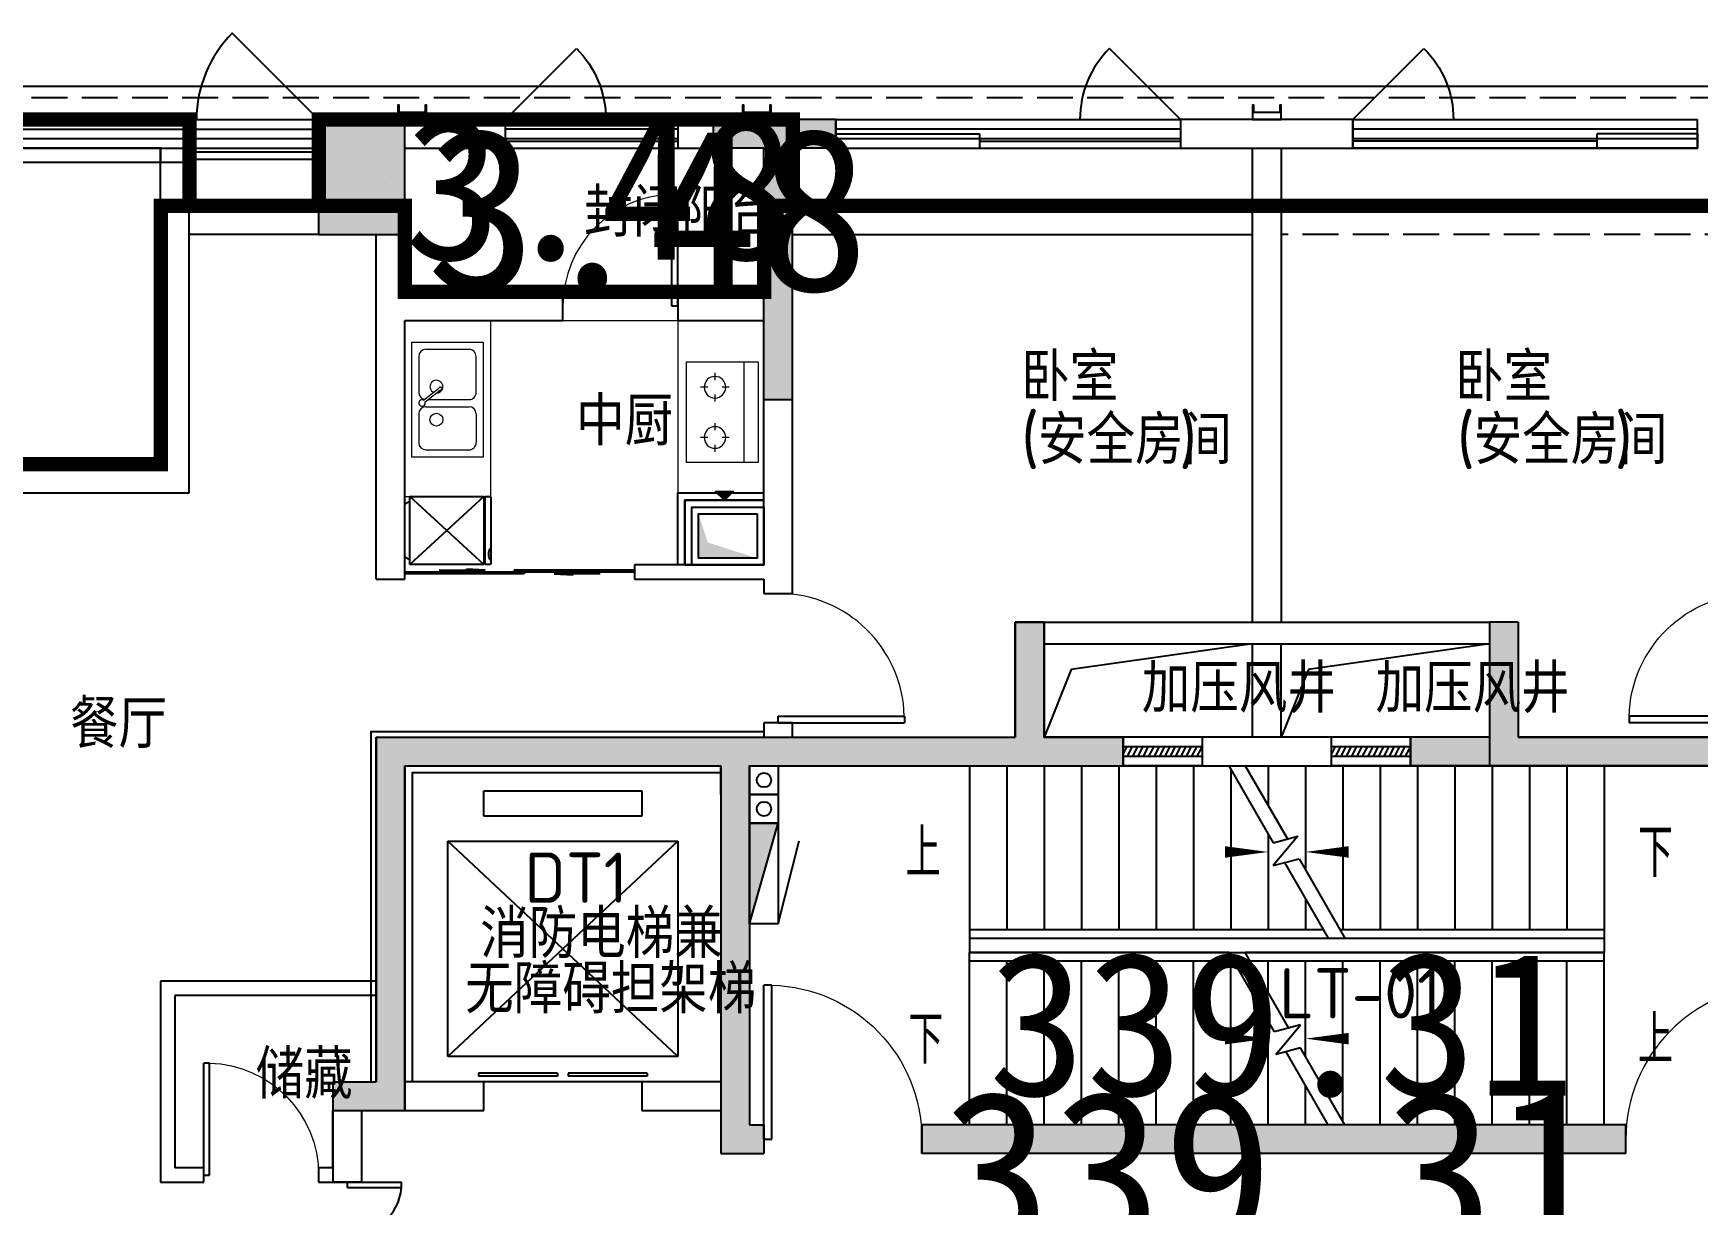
# Model space of a CAD drawing. Extents: x 512858 to 514372, y -232486 to -231710.
# Drawn here: x 513191.53 to 513203.12, y -232141.13 to -232132.98 of the extents above; entities that cross this region are included whole.
import ezdxf

# ---------------------------------------------------------------- set-up
doc = ezdxf.new("R2010")
doc.units = 0
doc.header["$LTSCALE"] = 1000
for name, pattern in [('__DASH', [0.35, 0.25, -0.1]), ('B1+B2户型(2#185报审版）$0$__DASH', [0.35, 0.25, -0.1]), ('B1+B2户型(2#185报审版）$0$DASH', [0.35, 0.25, -0.1]), ('DASH', [0.35, 0.25, -0.1])]:
    doc.linetypes.add(name, pattern=pattern)
doc.layers.get('0').update_dxf_attribs({"color": 252})
for name, color, linetype in [('$面积结果', 7, 'Continuous'), ('0-铝板', 253, 'Continuous'), ('2#HXT-标准层$0$A-ANNO-50-SYMB', 253, 'Continuous'), ('2#HXT-标准层$0$A-ANNO-50-TXT', 253, 'Continuous'), ('2#HXT-标准层$0$A-DOOR', 253, 'Continuous'), ('2#HXT-标准层$0$A-FIRE-DOOR', 253, 'Continuous'), ('2#HXT-标准层$0$A-HOLE-E', 253, 'Continuous'), ('2#HXT-标准层$0$A-PATT-COLU', 253, 'Continuous'), ('2#HXT-标准层$0$A-STAIR', 253, 'Continuous'), ('2#HXT-标准层$0$A-STR-CONC-B', 253, 'Continuous'), ('2#HXT-标准层$0$A-WALL-S', 253, 'Continuous'), ('2#HXT-标准层$0$A-WINDOW', 253, 'Continuous'), ('2#HXT-标准层$0$AA-DOOR_FIRE_TEXT', 253, 'Continuous'), ('6#-造型-1F（实施版）金属型材-METAL-S', 253, 'Continuous'), ('A-ANNO-100-TXT', 252, 'Continuous'), ('A-METAL-E', 253, 'Continuous'), ('A-WALL-S', 252, 'Continuous'), ('B1+B2户型(2#185报审版）$0$$0$AA-排烟道', 253, 'Continuous'), ('B1+B2户型(2#185报审版）$0$A-DOOR', 253, 'Continuous'), ('B1+B2户型(2#185报审版）$0$A-FIRE-DOOR', 253, 'Continuous'), ('B1+B2户型(2#185报审版）$0$A-HOLE-E', 253, 'Continuous'), ('B1+B2户型(2#185报审版）$0$A-PART-S', 253, 'Continuous'), ('B1+B2户型(2#185报审版）$0$A-PATT-COLU', 253, 'Continuous'), ('B1+B2户型(2#185报审版）$0$A-STR-CONC-B', 253, 'Continuous'), ('B1+B2户型(2#185报审版）$0$A-STR-CONC-C', 253, 'Continuous'), ('B1+B2户型(2#185报审版）$0$A-STR-CONC-E', 253, 'Continuous'), ('B1+B2户型(2#185报审版）$0$A-STR-CONC-H', 253, 'Continuous'), ('B1+B2户型(2#185报审版）$0$A-WALL-S', 253, 'Continuous'), ('B1+B2户型(2#185报审版）$0$A-WINDOW', 253, 'Continuous'), ('B1+B2户型(2#185报审版）$0$FURN', 253, 'Continuous'), ('B1+B2户型(2#185报审版）$0$ICDA方案_活动家具', 253, 'Continuous'), ('B1+B2户型(2#185报审版）$0$WALL', 253, 'Continuous'), ('PUB_HATCH', 252, 'Continuous')]:
    doc.layers.add(name, color=color, linetype=linetype)
for name, color, linetype, lineweight in [('B1+B2户型(2#185报审版）$0$AE-FURN-MOVE', 253, 'Continuous', 20), ('面积-计容-住宅-0.5', 1, 'Continuous', 0), ('面积-计容-住宅-1', 1, 'Continuous', 0)]:
    doc.layers.add(name, color=color, linetype=linetype, lineweight=lineweight)
doc.styles.add('2#HXT-标准层$0$STANDARD', font='GBENOR', dxfattribs={"bigfont": 'GBCBIG'})
doc.styles.add('dw', font='simhei.ttf')
doc.styles.add('TYDG_02', font='TSSDENG.shx', dxfattribs={"width": 0.8, "bigfont": 'hztxt.shx'})

# ---------------------------------------------------------------- blocks, each defined once
blk = doc.blocks.new('1新175wz')
at = {"layer": 'A-ANNO-100-TXT', "style": 'TYDG_02'}
for s, height, p in [('封闭阳台', 337.6, (-151008, -1319187, 0)), ('卧室', 337.6, (-147966, -1320333)), ('卧室', 337.6, (-144945, -1320333)), ('中厨', 337.6, (-151064, -1320641)), ('(', 350, (-147966, -1320771)), ('安全房间', 337.6, (-147849, -1320771)), (')', 350, (-146866, -1320771)), ('(', 350, (-144933, -1320771)), ('安全房间', 337.6, (-144816, -1320771)), (')', 350, (-143833, -1320771)), ('加压风井', 337.6, (-147126, -1322501)), ('加压风井', 337.6, (-145499, -1322501)), ('餐厅', 337.6, (-154588, -1322748)), ('DT1', 350, (-151423, -1323825)), ('消防电梯兼', 337.6, (-151732, -1324210)), ('无障碍担架梯', 337.6, (-151836, -1324595)), ('LT-01', 350, (-146169, -1324630)), ('储藏', 337.6, (-153295, -1325189, 0))]:
    blk.add_text(s, height=height, dxfattribs=at).set_placement(p)
blk = doc.blocks.new('1新632#HXT-标准层$0$$TWTSYS$00000508')
for p, q in [((-0.5, 0.5), (0.324, 1.224)), ((-0.5, 0.5), (-0.5, -0.5)), ((-0.5, -0.5), (0.5, 0.5)), ((0.5, 0.5), (-0.5, 0.5)), ((0.5, -0.5), (0.5, 0.5)), ((-0.5, -0.5), (0.5, -0.5))]:
    blk.add_line(p, q)
blk.add_solid([(0.5, -0.5), (0.5, 0.5), (-0.5, -0.5)])
blk = doc.blocks.new('1新642#HXT-标准层$0$$WINLIB2D$00000039')
at = {"color": 0}
for points in [[(-0.5, 0.5), (-0.5, -0.5)], [(0.5, 0.5), (-0.5, 0.5)], [(0.5, -0.5), (0.5, 0.5)], [(-0.5, 0.167), (0.5, 0.167)], [(-0.452, -0.167), (-0.5, 0.084)], [(-0.384, -0.167), (-0.448, 0.167)], [(-0.316, -0.167), (-0.38, 0.167)], [(-0.248, -0.167), (-0.312, 0.167)], [(-0.18, -0.167), (-0.244, 0.167)], [(-0.112, -0.167), (-0.176, 0.167)], [(-0.044, -0.167), (-0.108, 0.167)], [(0.024, -0.167), (-0.04, 0.167)], [(0.092, -0.167), (0.028, 0.167)], [(0.16, -0.167), (0.096, 0.167)], [(0.228, -0.167), (0.164, 0.167)], [(0.296, -0.167), (0.232, 0.167)], [(0.364, -0.167), (0.3, 0.167)], [(0.432, -0.167), (0.368, 0.167)], [(0.5, -0.167), (0.436, 0.167)], [(-0.5, -0.167), (0.5, -0.167)], [(0.5, -0.5), (-0.5, -0.5)]]:
    blk.add_lwpolyline(points, dxfattribs=at)
blk = doc.blocks.new('1新592#HXT-标准层$0$$DorLib2D$00000001')
for p, q in [((0.45, 0.975), (0.5, 0.975)), ((0.45, 0), (0.45, 0.975)), ((0.5, 0), (0.5, 0.975)), ((0.5, 0), (0.45, 0))]:
    blk.add_line(p, q)
at = {"lineweight": 13}
blk.add_arc((0.475, 0), 0.975, 91.4693, 180, dxfattribs=at)
blk = doc.blocks.new('1新602#HXT-标准层$0$$DorLib2D$00000127')
at = {"color": 0}
for points in [[(-0.533, 0.795), (-0.533, 0.69)], [(-0.033, 0.795), (-0.533, 0.795)], [(-0.033, 0.795), (-0.033, 0.69)], [(0.533, 0.795), (0.033, 0.795)], [(0.033, 0.795), (0.033, 0.69)], [(0.533, 0.795), (0.533, 0.69)], [(-0.033, 0.69), (-0.533, 0.69)], [(0.533, 0.69), (0.033, 0.69)], [(0.5, 0.5), (-0.5, 0.5)]]:
    blk.add_lwpolyline(points, dxfattribs=at)
blk = doc.blocks.new('1新612#HXT-标准层$0$$DorLib2D$00000225')
at = {"color": 0}
for p, q in [((0.475, -0.0014), (0.475, 0.7521)), ((0.475, 0.7521), (0.5, 0.7521)), ((0.5, -0.0014), (0.5, 0.7521)), ((-0.5, 0), (-0.5, 0.252)), ((-0.475, 0.252), (-0.5, 0.252)), ((-0.475, 0), (-0.475, 0.252)), ((-0.475, 0), (-0.5, 0)), ((0.475, -0.0014), (0.5, -0.0014))]:
    blk.add_line(p, q, dxfattribs=at)
for centre, radius, start, end in [((0.5046, -0.0019), 0.7546, 92.24927, 179.72377), ((-0.5008, 0.0026), 0.2508, 359.78987, 84.09744)]:
    blk.add_arc(centre, radius, start, end, dxfattribs=at)
blk = doc.blocks.new('1新582#HXT-标准层')
at = {"layer": '2#HXT-标准层$0$A-PATT-COLU'}
for points in [[(-148007, -998471), (-148007, -999271), (-147907, -999338), (-147807, -999271), (-147807, -998471)], [(-144707, -998471), (-144707, -999271), (-144607, -999338), (-144507, -999271), (-144507, -998471)], [(-152257, -999471), (-152457, -999271), (-152457, -1001671), (-152257, -1001871)], [(-152457, -999271), (-152257, -999471), (-150057, -999471), (-149957, -999404), (-149957, -999271)], [(-149957, -999404), (-149857, -999471), (-147907, -999471), (-147907, -999338), (-148007, -999271), (-149957, -999271)], [(-147907, -999338), (-147907, -999471), (-147257, -999471), (-147257, -999271), (-147807, -999271)], [(-144607, -999338), (-144707, -999271), (-145257, -999271), (-145257, -999471), (-144607, -999471)], [(-142457, -999404), (-142457, -999271), (-144507, -999271), (-144607, -999338), (-144607, -999471), (-142557, -999471)], [(-149957, -999404), (-150057, -999471), (-150057, -1001771), (-149857, -1001771), (-149857, -999471)], [(-152757, -1001871), (-152657, -1001871), (-152657, -1001671), (-152757, -1001671)], [(-152657, -1001671), (-152657, -1001871), (-152257, -1001871), (-152457, -1001671)], [(-149857, -1001771), (-150057, -1001771), (-150057, -1002171), (-149857, -1001971)], [(-149857, -1001971), (-150057, -1002171), (-149757, -1002171), (-149757, -1001971)], [(-143757, -1001971), (-148657, -1001971), (-148657, -1002171), (-143757, -1002171)]]:
    blk.add_hatch(color=256, dxfattribs=at).paths.add_polyline_path(points)
at = {"layer": '2#HXT-标准层$0$A-ANNO-50-SYMB', "elevation": 0}
for points in [[(-148457, -1000071, 0, 0, 0), (-146247, -1000071, 0, 80, 0), (-146547, -1000071, 0, 0, 0)], [(-143777, -1000071, 0, 0, 0), (-145987, -1000071, 0, 80, 0), (-145687, -1000071, 0, 0, 0)], [(-148457, -1001371, 0, 0, 0), (-146247, -1001371, 0, 80, 0), (-146547, -1001371, 0, 0, 0)], [(-143777, -1001371, 0, 0, 0), (-145987, -1001371, 0, 80, 0), (-145687, -1001371, 0, 0, 0)]]:
    blk.add_lwpolyline(points, format="xyseb", dxfattribs=at)
at = {"layer": '2#HXT-标准层$0$A-HOLE-E'}
for points in [[(-147807, -998621), (-146357, -998621), (-146357, -999271), (-147807, -999271)], [(-146157, -998621), (-144707, -998621), (-144707, -999271), (-146157, -999271)]]:
    blk.add_lwpolyline(points, close=True, dxfattribs=at)
for points in [[(-146357, -998621), (-147617, -998800), (-147807, -999271)], [(-144707, -998621), (-145967, -998800), (-146157, -999271)]]:
    blk.add_lwpolyline(points, dxfattribs=at)
at = {"layer": '2#HXT-标准层$0$A-STAIR'}
for p, q in [((-148327, -999471), (-146521, -999471)), ((-148327, -999471), (-148327, -1000611)), ((-148067, -999471), (-148067, -1000611)), ((-147807, -999471), (-147807, -1000611)), ((-147547, -999471), (-147547, -1000611)), ((-147287, -999471), (-147287, -1000611)), ((-147027, -999471), (-147027, -1000611)), ((-146767, -999471), (-146767, -1000611)), ((-146521, -999471), (-146212, -1000007)), ((-146406, -999471), (-143907, -999471)), ((-146406, -999471), (-146112, -999980)), ((-146247, -999471), (-146247, -999746)), ((-145987, -999471), (-145987, -1000196)), ((-145727, -999471), (-145727, -1000611)), ((-145467, -999471), (-145467, -1000611)), ((-145207, -999471), (-145207, -1000611)), ((-144947, -999471), (-144947, -1000611)), ((-144687, -999471), (-144687, -1000611)), ((-144427, -999471), (-144427, -1000611)), ((-144167, -999471), (-144167, -1000611)), ((-143907, -999471), (-143907, -1000611)), ((-146507, -999495), (-146507, -1000611)), ((-151707, -999821), (-151707, -999646)), ((-151707, -999646), (-150607, -999646)), ((-150607, -999646), (-150607, -999821)), ((-150607, -999821), (-151707, -999821)), ((-151957, -1001496), (-151957, -999996)), ((-151957, -999996), (-150357, -999996)), ((-150357, -999996), (-151957, -1001496)), ((-150357, -1001496), (-151957, -999996)), ((-150357, -999996), (-150357, -1001496)), ((-146247, -999946), (-146247, -1000611)), ((-146212, -1000007), (-146040, -999960)), ((-146040, -999960), (-146212, -1000166)), ((-146212, -1000166), (-146032, -1000118)), ((-146132, -1000145), (-145828, -1000671)), ((-146032, -1000118), (-145713, -1000671)), ((-145987, -1000396), (-145987, -1000611)), ((-148327, -1000611), (-148327, -1000671)), ((-148327, -1000611), (-145863, -1000611)), ((-148327, -1000611), (-148327, -1000671)), ((-145747, -1000611), (-143907, -1000611)), ((-143907, -1000611), (-143907, -1000671)), ((-143907, -1000611), (-143907, -1000671)), ((-148327, -1000671), (-145828, -1000671)), ((-148327, -1000671), (-145828, -1000671)), ((-145713, -1000671), (-143907, -1000671)), ((-145713, -1000671), (-143907, -1000671)), ((-146521, -1000771), (-148327, -1000771)), ((-148327, -1000831), (-148327, -1000771)), ((-146521, -1000771), (-148327, -1000771)), ((-148327, -1000831), (-148327, -1000771)), ((-148327, -1001971), (-148327, -1000831)), ((-146486, -1000831), (-148327, -1000831)), ((-148067, -1001971), (-148067, -1000831)), ((-147807, -1001971), (-147807, -1000831)), ((-147547, -1001971), (-147547, -1000831)), ((-147287, -1001971), (-147287, -1000831)), ((-147027, -1001971), (-147027, -1000831)), ((-146767, -1001971), (-146767, -1000831)), ((-146202, -1001324), (-146521, -1000771)), ((-146507, -1001971), (-146507, -1000831)), ((-143907, -1000771), (-146406, -1000771)), ((-146102, -1001297), (-146406, -1000771)), ((-143907, -1000771), (-146406, -1000771)), ((-143907, -1000831), (-146371, -1000831)), ((-146247, -1001046), (-146247, -1000831)), ((-145987, -1001496), (-145987, -1000831)), ((-145727, -1001946), (-145727, -1000831)), ((-145467, -1001971), (-145467, -1000831)), ((-145207, -1001971), (-145207, -1000831)), ((-144947, -1001971), (-144947, -1000831)), ((-144687, -1001971), (-144687, -1000831)), ((-144427, -1001971), (-144427, -1000831)), ((-144167, -1001971), (-144167, -1000831)), ((-143907, -1000831), (-143907, -1000771)), ((-143907, -1000831), (-143907, -1000771)), ((-143907, -1001971), (-143907, -1000831)), ((-146247, -1001971), (-146247, -1001246)), ((-146022, -1001275), (-146202, -1001324)), ((-146194, -1001481), (-146022, -1001275)), ((-146022, -1001435), (-146194, -1001481)), ((-145713, -1001971), (-146022, -1001435)), ((-150357, -1001496), (-151957, -1001496)), ((-145828, -1001971), (-146122, -1001462)), ((-145987, -1001971), (-145987, -1001696)), ((-145828, -1001971), (-148327, -1001971)), ((-143907, -1001971), (-145713, -1001971))]:
    blk.add_line(p, q, dxfattribs=at)
at = {"layer": '2#HXT-标准层$0$A-STR-CONC-B'}
for p, q in [((-148007, -998471), (-148007, -999271)), ((-147807, -998471), (-148007, -998471)), ((-147807, -998471), (-147807, -999271)), ((-144707, -998471), (-144707, -999271)), ((-144507, -998471), (-144707, -998471)), ((-144507, -998471), (-144507, -999271)), ((-152457, -999271), (-152457, -1001671)), ((-152457, -999271), (-149957, -999271)), ((-149957, -999271), (-148007, -999271)), ((-147807, -999271), (-147257, -999271)), ((-147257, -999271), (-147257, -999471)), ((-144707, -999271), (-145257, -999271)), ((-145257, -999471), (-145257, -999271)), ((-142457, -999271), (-144507, -999271)), ((-152257, -999471), (-152257, -1001871)), ((-152257, -999471), (-150057, -999471)), ((-150057, -999471), (-150057, -1001771)), ((-149857, -999471), (-149857, -1001771)), ((-149857, -999471), (-147907, -999471)), ((-147907, -999471), (-147257, -999471)), ((-144607, -999471), (-145257, -999471)), ((-142557, -999471), (-144607, -999471)), ((-152757, -1001671), (-152657, -1001671)), ((-152757, -1001671), (-152757, -1001871)), ((-152657, -1001671), (-152457, -1001671)), ((-150057, -1001771), (-150057, -1002171)), ((-149857, -1001771), (-149857, -1001971)), ((-152757, -1001871), (-152657, -1001871)), ((-152657, -1001871), (-152257, -1001871)), ((-149857, -1001971), (-149757, -1001971)), ((-149757, -1001971), (-149757, -1002171)), ((-143757, -1001971), (-148657, -1001971)), ((-148657, -1002171), (-148657, -1001971)), ((-143757, -1002171), (-143757, -1001971)), ((-150057, -1002171), (-149757, -1002171)), ((-143757, -1002171), (-148657, -1002171))]:
    blk.add_line(p, q, dxfattribs=at)
at = {"layer": '2#HXT-标准层$0$A-WALL-S'}
for p, q in [((-147807, -998471), (-144707, -998471)), ((-147807, -998621), (-144707, -998621)), ((-147257, -999471), (-147257, -999271)), ((-145807, -999271), (-146707, -999271)), ((-146707, -999271), (-146707, -999471)), ((-145807, -999471), (-145807, -999271)), ((-145257, -999471), (-145257, -999271)), ((-146707, -999471), (-145807, -999471)), ((-148327, -1000671), (-143907, -1000671)), ((-148327, -1000671), (-148327, -1000771)), ((-143907, -1000671), (-143907, -1000771)), ((-148327, -1000771), (-143907, -1000771)), ((-151707, -1001671), (-152257, -1001671)), ((-151707, -1001871), (-151707, -1001671)), ((-150057, -1001671), (-150607, -1001671)), ((-150607, -1001671), (-150607, -1001871)), ((-152757, -1001871), (-152757, -1002371)), ((-152557, -1002371), (-152557, -1001871)), ((-152257, -1001871), (-151707, -1001871)), ((-150607, -1001871), (-150057, -1001871)), ((-149757, -1001971), (-149757, -1002171)), ((-148657, -1001971), (-148657, -1002171)), ((-143757, -1002171), (-143757, -1001971)), ((-152757, -1002371), (-152557, -1002371))]:
    blk.add_line(p, q, dxfattribs=at)
at = {"layer": '2#HXT-标准层$0$AA-DOOR_FIRE_TEXT'}
for points in [[(-149657, -999671), (-149857, -999671), (-149857, -999471), (-149657, -999471)], [(-149657, -999871), (-149857, -999871), (-149857, -999671), (-149657, -999671)]]:
    blk.add_lwpolyline(points, close=True, dxfattribs=at)
for centre in [(-149757, -999571), (-149757, -999771)]:
    blk.add_circle(centre, 50, dxfattribs=at)
at = {"layer": '2#HXT-标准层$0$A-DOOR', "xscale": 1100, "yscale": 200, "zscale": 200}
blk.add_blockref('1新602#HXT-标准层$0$$DorLib2D$00000127', (-151157, -1001771), dxfattribs=at)
at = {"layer": '2#HXT-标准层$0$A-FIRE-DOOR', "zscale": 200}
for name, p, xscale, yscale, rotation in [('1新592#HXT-标准层$0$$DorLib2D$00000001', (-149207, -1002071), 1100, -1100, 180), ('1新612#HXT-标准层$0$$DorLib2D$00000225', (-152657, -1003121), -1500, -1500, 90)]:
    blk.add_blockref(name, p, dxfattribs=dict(at, xscale=xscale, yscale=yscale, rotation=rotation))
at = {"layer": '2#HXT-标准层$0$A-FIRE-DOOR', "xscale": 1100, "yscale": 1100, "zscale": 200}
blk.add_blockref('1新592#HXT-标准层$0$$DorLib2D$00000001', (-143207, -1002071), dxfattribs=at)
at = {"layer": '2#HXT-标准层$0$A-WINDOW', "xscale": 550, "yscale": -200, "zscale": 200}
for p in [(-146982, -999371), (-145532, -999371)]:
    blk.add_blockref('1新642#HXT-标准层$0$$WINLIB2D$00000039', p, dxfattribs=at)
at = {"layer": '2#HXT-标准层$0$AA-DOOR_FIRE_TEXT', "xscale": -700.0000000000001, "yscale": 200.0000000000001, "zscale": 700.0000000000001, "rotation": 270}
blk.add_blockref('1新632#HXT-标准层$0$$TWTSYS$00000508', (-149757, -1000221), dxfattribs=at)
at = {"layer": '2#HXT-标准层$0$A-ANNO-50-TXT', "color": 7, "style": '2#HXT-标准层$0$STANDARD'}
for s, p in [('上', (-148770, -1000246)), ('下', (-143672, -1000246)), ('下', (-148752, -1001546)), ('上', (-143672, -1001546))]:
    blk.add_text(s, height=338, dxfattribs=at).set_placement(p)
blk = doc.blocks.new('1新102B1+B2户型(2#185报审版）$0$6986586658665A-Kitchen-4')
at = {"layer": 'B1+B2户型(2#185报审版）$0$AE-FURN-MOVE'}
for p, q in [((-400, -500), (-400, 0)), ((400, 0), (-400, 0)), ((400, 0), (400, -500)), ((-350, -100), (-350, -400)), ((-100, -50), (-300, -50)), ((-50, -100), (-50, -400)), ((-16, -94), (67, -201)), ((-4, -84), (79, -191)), ((0, -115), (0, -400)), ((300, -50), (50, -50)), ((350, -100), (350, -400)), ((-100, -450), (-300, -450)), ((50, -450), (300, -450)), ((-400, -500), (400, -500))]:
    blk.add_line(p, q, dxfattribs=at)
for centre, major_axis, start_param, end_param in [((-300, -100), (0, 50), 0.000591, 1.571387), ((-100, -100), (0, 50), 4.711798, 6.282594), ((-23, -73), (-0.2, 22.5), 4.156064, 9.712232), ((50, -100), (0, 50), -0.000202, 1.373206), ((300, -100), (0, 50), 4.711798, 6.282594), ((-140, -173), (0, 45), 4.711392, 10.994577), ((90, -173), (0.1, 45), 1.556657, 7.383522), ((77, -201), (0, 10), 1.588727, 6.019143), ((-300, -400), (0, 50), 1.570205, 3.141002), ((-100, -400), (0, 50), 3.142184, 4.71298), ((50, -400), (0, 50), 1.570205, 3.141002), ((300, -400), (0, 50), 3.142184, 4.71298)]:
    blk.add_ellipse(centre, major_axis=major_axis, ratio=1, start_param=start_param, end_param=end_param, dxfattribs=at)
blk = doc.blocks.new('1新101B1+B2户型(2#185报审版）$0$6986586658665A-Kitchen-1')
at = {"layer": 'B1+B2户型(2#185报审版）$0$AE-FURN-MOVE'}
for p, q in [((-350, 0), (350, 0)), ((-350, -500), (-350, 0)), ((350, -500), (350, 0)), ((-175, -150), (-175, -100)), ((175, -150), (175, -100)), ((-275, -200), (-225, -200)), ((-125, -200), (-75, -200)), ((75, -200), (125, -200)), ((225, -200), (275, -200)), ((-175, -300), (-175, -250)), ((175, -300), (175, -250)), ((-350, -400), (350, -400)), ((-350, -500), (350, -500))]:
    blk.add_line(p, q, dxfattribs=at)
for centre in [(-175, -200), (175, -200)]:
    blk.add_circle(centre, 75, dxfattribs=at)
blk = doc.blocks.new('1新93B1+B2户型(2#185报审版）$0$$0$SFEFFSEFSEFESFS')
at = {"layer": 'B1+B2户型(2#185报审版）$0$$0$AA-排烟道'}
blk.add_hatch(color=254, dxfattribs=at).paths.add_polyline_path([(220387, 75509), (220327, 75570), (220327, 75448)])
at = {"layer": 'B1+B2户型(2#185报审版）$0$$0$AA-排烟道', "color": 254}
for points in [[(220437, 75235), (220837, 75235), (220837, 75735), (220437, 75735)], [(220483, 75280), (220792, 75280), (220792, 75689), (220483, 75689)]]:
    blk.add_lwpolyline(points, close=True, dxfattribs=at)
blk.add_lwpolyline([(220387, 75509), (220327, 75570), (220327, 75448), (220387, 75509)], dxfattribs=at)
blk.add_solid([(220483, 75689), (220682, 75625), (220792, 75689), (220792, 75280)], dxfattribs=at)
at = {"layer": 'B1+B2户型(2#185报审版）$0$A-HOLE-E', "ltscale": 0.5}
blk.add_lwpolyline([(220837, 75784), (220837, 75234), (220387, 75234), (220387, 75784)], close=True, dxfattribs=at)
blk = doc.blocks.new('1新95B1+B2户型(2#185报审版）$0$$DorLib2D$00000114')
at = {"color": 0}
blk.add_line((0.5, 0), (-0.207, 0.707), dxfattribs=at)
blk.add_arc((0.5, 0), 1, 135, 180, dxfattribs=at)
blk = doc.blocks.new('1新105B1+B2户型(2#185报审版）$0$A$C75447C14')
at = {"layer": 'B1+B2户型(2#185报审版）$0$ICDA方案_活动家具'}
for p, q in [((-238, 559), (-238, 588)), ((-225, 600), (225, 600)), ((237, 588), (237, 559)), ((237, 588), (237, 559)), ((237, 559), (-238, 559)), ((-238, 35), (-238, 551)), ((-238, 551), (237, 551)), ((237, 551), (-238, 35)), ((-238, 551), (237, 35)), ((237, 551), (237, 35)), ((237, 551), (237, 35)), ((237, 35), (-238, 35)), ((-185, 0), (-205, 35)), ((185, 0), (-185, 0)), ((205, 35), (185, 0))]:
    blk.add_line(p, q, dxfattribs=at)
at = {"layer": 'B1+B2户型(2#185报审版）$0$ICDA方案_活动家具', "extrusion": (4.4081e-39, -1.44111e-29, -1)}
for centre, major_axis, start_param, end_param in [((-225, 588), (8.61, -8.61), 2.356194, 3.926991), ((165, 655), (50.2, -50.2), 0.10668, 1.464116)]:
    blk.add_ellipse(centre, major_axis=major_axis, ratio=1, start_param=start_param, end_param=end_param, dxfattribs=at)
at = {"layer": 'B1+B2户型(2#185报审版）$0$ICDA方案_活动家具', "extrusion": (4.40811e-39, -1.44111e-29, -1)}
blk.add_ellipse((225, 588), major_axis=(-8.61, -8.61), ratio=1, start_param=2.356194, end_param=3.926991, dxfattribs=at)
blk = doc.blocks.new('1新98B1+B2户型(2#185报审版）$0$$WINLIB2D$00000001')
at = {"color": 0}
for points in [[(-0.5, 0.5), (-0.5, -0.5)], [(-0.5, 0.5), (0.5, 0.5)], [(0.5, -0.5), (0.5, 0.5)], [(0.5, 0.1667), (-0.5, 0.1667)], [(0.5, -0.1667), (-0.5, -0.1667)], [(-0.5, -0.5), (0.5, -0.5)]]:
    blk.add_lwpolyline(points, dxfattribs=at)
blk = doc.blocks.new('1新94B1+B2户型(2#185报审版）$0$$DorLib2D$00000001')
for p, q in [((0.45, 0.975), (0.5, 0.975)), ((0.45, 0), (0.45, 0.975)), ((0.5, 0), (0.5, 0.975)), ((0.5, 0), (0.45, 0))]:
    blk.add_line(p, q)
at = {"lineweight": 13}
blk.add_arc((0.475, 0), 0.975, 91.4693, 180, dxfattribs=at)
blk = doc.blocks.new('1新97B1+B2户型(2#185报审版）$0$$DorLib2D$00000225')
at = {"color": 0}
for p, q in [((0.475, -0.0014), (0.475, 0.7521)), ((0.475, 0.7521), (0.5, 0.7521)), ((0.5, -0.0014), (0.5, 0.7521)), ((-0.5, 0), (-0.5, 0.252)), ((-0.475, 0.252), (-0.5, 0.252)), ((-0.475, 0), (-0.475, 0.252)), ((-0.475, 0), (-0.5, 0)), ((0.475, -0.0014), (0.5, -0.0014))]:
    blk.add_line(p, q, dxfattribs=at)
for centre, radius, start, end in [((0.5046, -0.0019), 0.7546, 92.24927, 179.72377), ((-0.5008, 0.0026), 0.2508, 359.78987, 84.09744)]:
    blk.add_arc(centre, radius, start, end, dxfattribs=at)
blk = doc.blocks.new('1新96B1+B2户型(2#185报审版）$0$$DorLib2D$00000131')
at = {"color": 0, "linetype": 'Continuous'}
for p, q in [((0.15, 0.125), (0.2319, 0.1973)), ((0.2319, 0.1973), (0.2319, 0.125)), ((-0.5, 0.125), (-0.5, 0)), ((0.0192, 0.125), (-0.5, 0.125)), ((0.0192, 0), (0.0192, 0.125)), ((0.35, 0.125), (0.15, 0.125)), ((-0.5, 0), (0.0192, 0)), ((-0.024, 0), (0.5, 0)), ((-0.024, -0.125), (-0.024, 0)), ((0.5, 0), (0.5, -0.125)), ((-0.35, -0.125), (-0.15, -0.125)), ((-0.2319, -0.1973), (-0.2319, -0.125)), ((-0.15, -0.125), (-0.2319, -0.1973)), ((0.5, -0.125), (-0.024, -0.125))]:
    blk.add_line(p, q, dxfattribs=at)
blk = doc.blocks.new('1新159_FZH')
blk.add_lwpolyline([(-0.5, -0.5), (0.5, -0.5), (0.5, 0.5), (-0.5, 0.5)], close=True)
at = {"layer": 'PUB_HATCH'}
blk.add_solid([(-0.5, -0.5), (0.5, -0.5), (-0.5, 0.5), (0.5, 0.5)], dxfattribs=at)
blk = doc.blocks.new('1新92B1+B2户型(2#185报审版）')
at = {"layer": 'B1+B2户型(2#185报审版）$0$A-PATT-COLU'}
for points in [[(-149657, -995104), (-149657, -994971), (-150107, -994971), (-150107, -995171), (-149757, -995171)], [(-149257, -994971), (-149657, -994971), (-149657, -995104), (-149557, -995171), (-149257, -995171)], [(-149557, -996921), (-149557, -995171), (-149657, -995104), (-149757, -995171), (-149757, -996921)], [(-147907, -999338), (-147807, -999271), (-147807, -998471), (-148007, -998471), (-148007, -999271)], [(-144707, -998471), (-144707, -999471), (-144507, -999271), (-144507, -998471)], [(-152457, -999271), (-152257, -999471), (-150057, -999471), (-149957, -999404), (-149957, -999271)], [(-152457, -1001071), (-152257, -1001071), (-152257, -999471), (-152457, -999271)], [(-149957, -999404), (-149857, -999471), (-149657, -999471), (-149657, -999271), (-149957, -999271)], [(-149657, -999271), (-149657, -999471), (-147907, -999471), (-147907, -999338), (-148007, -999271)], [(-147907, -999338), (-147907, -999471), (-147707, -999471), (-147707, -999271), (-147807, -999271)], [(-144507, -999271), (-144707, -999471), (-142857, -999471), (-142857, -999271)], [(-150057, -999671), (-149857, -999671), (-149857, -999471), (-149957, -999404), (-150057, -999471)], [(-152457, -1001671), (-152257, -1001871), (-152257, -1001071), (-152457, -1001071)], [(-152757, -1001871), (-152657, -1001871), (-152657, -1001671), (-152757, -1001671)], [(-152657, -1001671), (-152657, -1001871), (-152257, -1001871), (-152457, -1001671)]]:
    blk.add_hatch(color=256, dxfattribs=at).paths.add_polyline_path(points)
at = {"layer": 'B1+B2户型(2#185报审版）$0$A-PART-S'}
for p, q in [((-151557, -994971), (-152257, -994971)), ((-151557, -995171), (-151557, -994971)), ((-150107, -994971), (-150357, -994971)), ((-150357, -994971), (-150357, -995171)), ((-149257, -994971), (-149257, -995171)), ((-146257, -994971), (-146857, -994971)), ((-146857, -994971), (-146857, -995171)), ((-145657, -994971), (-146257, -994971)), ((-145657, -995171), (-145657, -994971)), ((-152257, -995171), (-151557, -995171)), ((-150357, -995171), (-150107, -995171)), ((-146857, -995171), (-146257, -995171)), ((-146257, -995171), (-145657, -995171))]:
    blk.add_line(p, q, dxfattribs=at)
at = {"layer": 'B1+B2户型(2#185报审版）$0$A-STR-CONC-B'}
for p, q in [((-149657, -994971), (-150107, -994971)), ((-150107, -995171), (-150107, -994971)), ((-149257, -994971), (-149657, -994971)), ((-149257, -995171), (-149257, -994971)), ((-149757, -995171), (-150107, -995171)), ((-149757, -996921), (-149757, -995171)), ((-149557, -996921), (-149557, -995171)), ((-149257, -995171), (-149557, -995171)), ((-149757, -996921), (-149557, -996921)), ((-148007, -999271), (-148007, -998471)), ((-148007, -998471), (-147807, -998471)), ((-147807, -999271), (-147807, -998471)), ((-144707, -998471), (-144707, -999471)), ((-144507, -998471), (-144707, -998471)), ((-144507, -998471), (-144507, -999271)), ((-152457, -999271), (-149957, -999271)), ((-152457, -1001071), (-152457, -999271)), ((-149957, -999271), (-149657, -999271)), ((-149657, -999271), (-148007, -999271)), ((-147807, -999271), (-147707, -999271)), ((-144507, -999271), (-142857, -999271)), ((-152257, -999471), (-150057, -999471)), ((-152257, -1001071), (-152257, -999471)), ((-150057, -999671), (-150057, -999471)), ((-149857, -999671), (-149857, -999471)), ((-149857, -999471), (-149657, -999471)), ((-149657, -999471), (-147907, -999471)), ((-147907, -999471), (-147707, -999471)), ((-144707, -999471), (-142857, -999471)), ((-152457, -1001671), (-152457, -1001071)), ((-152257, -1001871), (-152257, -1001071)), ((-152757, -1001671), (-152657, -1001671)), ((-152757, -1001671), (-152757, -1001871)), ((-152657, -1001671), (-152457, -1001671)), ((-152757, -1001871), (-152657, -1001871)), ((-152657, -1001871), (-152257, -1001871))]:
    blk.add_line(p, q, dxfattribs=at)
at = {"layer": 'B1+B2户型(2#185报审版）$0$A-STR-CONC-E'}
for points in [[(-142957, -995571), (-146157, -995571)], [(-152857, -995771), (-153757, -995771)], [(-149557, -995771), (-146357, -995771)]]:
    blk.add_lwpolyline(points, dxfattribs=at)
at = {"layer": 'B1+B2户型(2#185报审版）$0$A-STR-CONC-H', "linetype": 'B1+B2户型(2#185报审版）$0$DASH'}
for points in [[(-152857, -995571), (-153757, -995571)], [(-149557, -995571), (-146357, -995571)], [(-142957, -995771), (-146157, -995771)]]:
    blk.add_lwpolyline(points, dxfattribs=at)
at = {"layer": 'B1+B2户型(2#185报审版）$0$A-WALL-S'}
for p, q in [((-152357, -995071), (-152357, -995071)), ((-153957, -997371), (-153957, -995171)), ((-153957, -995171), (-153757, -995171)), ((-153757, -997571), (-153757, -995171)), ((-146357, -995171), (-146357, -998471)), ((-146157, -995171), (-146157, -998471)), ((-152357, -995371), (-152357, -995371)), ((-152357, -995671), (-152357, -995671)), ((-152457, -996271), (-152457, -995771)), ((-152257, -996171), (-152257, -995771)), ((-151157, -996171), (-152257, -996171)), ((-151157, -996371), (-151157, -996171)), ((-149757, -996171), (-150357, -996171)), ((-150357, -996171), (-150357, -996371)), ((-149757, -996371), (-149757, -996171)), ((-152457, -998171), (-152457, -996271)), ((-152257, -996371), (-151157, -996371)), ((-152257, -998071), (-152257, -996371)), ((-150357, -996371), (-149757, -996371)), ((-149757, -998071), (-149757, -996921)), ((-149557, -998071), (-149557, -996921)), ((-153957, -997371), (-155757, -997371)), ((-155757, -997571), (-153757, -997571)), ((-152257, -998171), (-152257, -998071)), ((-149757, -998071), (-150657, -998071)), ((-150657, -998071), (-150657, -998171)), ((-152457, -998171), (-152257, -998171)), ((-150657, -998171), (-149757, -998171)), ((-147807, -998471), (-146257, -998471)), ((-146257, -998471), (-144707, -998471)), ((-147807, -998621), (-146257, -998621)), ((-146257, -998621), (-144707, -998621)), ((-152457, -1000971), (-153957, -1000971)), ((-153957, -1000971), (-153957, -1002371)), ((-152457, -1001071), (-153857, -1001071)), ((-153857, -1001071), (-153857, -1002271)), ((-152757, -1002271), (-152757, -1001871)), ((-152557, -1002371), (-152557, -1001871)), ((-153957, -1002371), (-153657, -1002371)), ((-153657, -1002271), (-153857, -1002271)), ((-153657, -1002371), (-153657, -1002271)), ((-152757, -1002271), (-152857, -1002271)), ((-152857, -1002271), (-152857, -1002371)), ((-152857, -1002371), (-152757, -1002371)), ((-152557, -1002371), (-152757, -1002371))]:
    blk.add_line(p, q, dxfattribs=at)
at = {"layer": 'B1+B2户型(2#185报审版）$0$A-WALL-S', "linetype": 'B1+B2户型(2#185报审版）$0$__DASH'}
for p, q in [((-149557, -998271), (-149557, -998071)), ((-149757, -998171), (-149757, -998271)), ((-149757, -998271), (-149557, -998271)), ((-149557, -999171), (-149757, -999171)), ((-149757, -999171), (-149757, -999271)), ((-149557, -999271), (-149557, -999171))]:
    blk.add_line(p, q, dxfattribs=at)
at = {"layer": 'B1+B2户型(2#185报审版）$0$A-WINDOW'}
for p, q in [((-161757, -994971), (-152857, -994971)), ((-161690, -995038), (-152857, -995038)), ((-161624, -995104), (-152857, -995104)), ((-161557, -995171), (-152857, -995171))]:
    blk.add_line(p, q, dxfattribs=at)
at = {"layer": 'B1+B2户型(2#185报审版）$0$A-WINDOW', "extrusion": (0, 0, -1), "elevation": 0}
blk.add_lwpolyline([(152857, -994971), (153458, -994370, -0.198912), (153707, -994971)], format="xyb", dxfattribs=at)
at = {"layer": 'B1+B2户型(2#185报审版）$0$AE-FURN-MOVE'}
blk.add_lwpolyline([(-152257, -996371), (-150357, -996371), (-150357, -998071), (-150357, -998071), (-150357, -998071)], dxfattribs=at)
at = {"layer": 'B1+B2户型(2#185报审版）$0$AE-FURN-MOVE', "elevation": 0}
blk.add_lwpolyline([(-152257, -997596), (-151657, -997596), (-151657, -996371)], dxfattribs=at)
at = {"layer": 'B1+B2户型(2#185报审版）$0$AE-FURN-MOVE'}
blk.add_lwpolyline([(-150307, -998071), (-149757, -998071), (-149757, -997621), (-150307, -997621)], close=True, dxfattribs=at)
at = {"layer": 'B1+B2户型(2#185报审版）$0$WALL'}
for points in [[(-150357, -998071), (-150357, -997571), (-149757, -997571)], [(-150307, -998071), (-150307, -997621), (-149757, -997621)]]:
    blk.add_lwpolyline(points, dxfattribs=at)
at = {"rotation": 270}
blk.add_blockref('1新105B1+B2户型(2#185报审版）$0$A$C75447C14', (-152257, -997833, 0), dxfattribs=at)
at = {"extrusion": (2.93874e-39, -2.8026e-45, -1), "zscale": -1, "rotation": 270}
blk.add_blockref('1新93B1+B2户型(2#185报审版）$0$$0$SFEFFSEFSEFESFS', (74523, -777234), dxfattribs=at)
at = {"layer": 'B1+B2户型(2#185报审版）$0$A-DOOR', "linetype": 'B1+B2户型(2#185报审版）$0$__DASH', "zscale": 200}
for p, xscale, yscale, rotation in [((-150757, -996271), -800, -800, 179.9999999999538), ((-149657, -998721), -900, -900, 90)]:
    blk.add_blockref('1新94B1+B2户型(2#185报审版）$0$$DorLib2D$00000001', p, dxfattribs=dict(at, xscale=xscale, yscale=yscale, rotation=rotation))
at = {"layer": 'B1+B2户型(2#185报审版）$0$A-DOOR'}
for name, p, xscale, yscale, zscale, rotation in [('1新96B1+B2户型(2#185报审版）$0$$DorLib2D$00000131', (-151457, -998121), -1600, 100, 100, 180), ('1新94B1+B2户型(2#185报审版）$0$$DorLib2D$00000001', (-142857, -998721), 900, -900, 200, 270), ('1新94B1+B2户型(2#185报审版）$0$$DorLib2D$00000001', (-153257, -1002321), 800, -800, 100, 180)]:
    blk.add_blockref(name, p, dxfattribs=dict(at, xscale=xscale, yscale=yscale, zscale=zscale, rotation=rotation))
at = {"layer": 'B1+B2户型(2#185报审版）$0$A-FIRE-DOOR', "xscale": -1500, "yscale": -1500, "zscale": 200, "rotation": 90}
blk.add_blockref('1新97B1+B2户型(2#185报审版）$0$$DorLib2D$00000225', (-152657, -1003121), dxfattribs=at)
at = {"layer": 'B1+B2户型(2#185报审版）$0$A-STR-CONC-C', "xscale": 600, "yscale": 800.0000000116415, "zscale": 800.0000000116415}
blk.add_blockref('1新159_FZH', (-152557, -995371), dxfattribs=at)
at = {"layer": 'B1+B2户型(2#185报审版）$0$A-WINDOW', "linetype": 'B1+B2户型(2#185报审版）$0$__DASH', "yscale": 700, "zscale": -700}
for p, xscale in [((-151207, -994971), -700), ((-147207, -994971), 700), ((-145307, -994971), -700)]:
    blk.add_blockref('1新95B1+B2户型(2#185报审版）$0$$DorLib2D$00000114', p, dxfattribs=dict(at, xscale=xscale))
at = {"layer": 'B1+B2户型(2#185报审版）$0$A-WINDOW', "zscale": 200}
for p, xscale, yscale, rotation in [((-150957, -995071), -1200, 200, 180.0000277296439), ((-148057, -995071), -2400, 200, 180), ((-144457, -995071), -2400, -200, 180)]:
    blk.add_blockref('1新98B1+B2户型(2#185报审版）$0$$WINLIB2D$00000001', p, dxfattribs=dict(at, xscale=xscale, yscale=yscale, rotation=rotation))
at = {"layer": 'B1+B2户型(2#185报审版）$0$FURN', "rotation": 90}
blk.add_blockref('1新102B1+B2户型(2#185报审版）$0$6986586658665A-Kitchen-4', (-152210, -996921), dxfattribs=at)
at = {"layer": 'B1+B2户型(2#185报审版）$0$FURN', "extrusion": (2.93874e-39, -1.44111e-29, -1), "zscale": -1, "rotation": 270}
blk.add_blockref('1新101B1+B2户型(2#185报审版）$0$6986586658665A-Kitchen-1', (150298, -997010, 0), dxfattribs=at)
blk = doc.blocks.new('1新173qjoijgwjirwj')
at = {"layer": '6#-造型-1F（实施版）金属型材-METAL-S'}
blk.add_lwpolyline([(1777290, -392199), (1756460, -392199, 0.414213), (1756260, -392399), (1756260, -399309)], format="xyb", dxfattribs=at)
at = {"layer": '6#-造型-1F（实施版）金属型材-METAL-S', "color": 61, "linetype": '__DASH'}
blk.add_lwpolyline([(1777290, -392279), (1756460, -392279, 0.414213), (1756340, -392399), (1756340, -399309)], format="xyb", dxfattribs=at)
blk = doc.blocks.new('1新172jwqoiwjg')
at = {"layer": '6#-造型-1F（实施版）金属型材-METAL-S', "color": 130}
for points in [[(1766140, -392429), (1766140, -392329), (1766130, -392329), (1766130, -392379), (1765950, -392379), (1765950, -392329), (1765940, -392329), (1765940, -392429), (1766140, -392429)], [(1768540, -392430), (1768540, -392330), (1768530, -392330), (1768530, -392380), (1768350, -392380), (1768350, -392330), (1768340, -392330), (1768340, -392430), (1768540, -392430)], [(1772090, -392429), (1772090, -392329), (1772080, -392329), (1772080, -392379), (1771900, -392379), (1771900, -392329), (1771890, -392329), (1771890, -392429), (1772090, -392429)]]:
    blk.add_lwpolyline(points, dxfattribs=at)
blk = doc.blocks.new('1新90A$C799B250F')
at = {"layer": '0-铝板', "color": 2}
for name in ['1新173qjoijgwjirwj', '1新172jwqoiwjg']:
    blk.add_blockref(name, (-1756590, 406829, 0), dxfattribs=at)
blk = doc.blocks.new('1新180背衬墙5F')
at = {"layer": 'A-METAL-E', "elevation": 0}
blk.add_lwpolyline([(7700, 5700), (7500, 5700), (7500, 5800), (7700, 5800)], close=True, dxfattribs=at)
for points in [[(9900, 5850), (11100, 5850)], [(9900, 5800), (11100, 5800)], [(13200, 5850), (14600, 5850)], [(13200, 5800), (14600, 5800)], [(17500, 5850), (15800, 5850)], [(17500, 5800), (15800, 5800)], [(7700, 5775), (8600, 5775)], [(7700, 5725), (8600, 5725)]]:
    blk.add_lwpolyline(points, dxfattribs=at)
at = {"layer": 'A-WALL-S'}
for p, q in [((7500, 5800), (5950, 5800)), ((7500, 5700), (7500, 5800)), ((12200, 5900), (13200, 5900)), ((12200, 5900), (12200, 5800)), ((12200, 5800), (13200, 5800)), ((13200, 5900), (13200, 5800)), ((18200, 5900), (17500, 5900)), ((17500, 5800), (17500, 5900)), ((18200, 5800), (17500, 5800)), ((18200, 5800), (18200, 5900)), ((7500, 5700), (5950, 5700))]:
    blk.add_line(p, q, dxfattribs=at)

msp = doc.modelspace()

# ---------------------------------------------------------------- linework, layer by layer
at = {"layer": 'A-METAL-E'}
for points in [[(513196.618, -232137.84), (513193.881, -232137.84), (513193.881, -232140.277)], [(513196.318, -232138.127), (513194.168, -232138.127), (513194.168, -232140.277)]]:
    msp.add_lwpolyline(points, dxfattribs=at)
at = {"layer": '面积-计容-住宅-0.5', "linetype": 'DASH', "ltscale": 0.003, "const_width": 0.1}
for points in [[(513184.618, -232135.977), (513192.418, -232135.977), (513192.418, -232134.177), (513192.618, -232134.177), (513192.618, -232133.577), (513184.618, -232133.577)], [(513193.518, -232134.177), (513193.518, -232133.577), (513196.818, -232133.577), (513196.818, -232134.177), (513196.618, -232134.177), (513196.618, -232134.777), (513194.118, -232134.777), (513194.118, -232134.177)]]:
    msp.add_lwpolyline(points, close=True, dxfattribs=at)
at = {"layer": '面积-计容-住宅-1', "const_width": 0.1}
msp.add_lwpolyline([(513203.218, -232146.127), (513197.018, -232146.127), (513197.018, -232146.777), (513193.418, -232146.777), (513193.418, -232147.477), (513186.118, -232147.477), (513186.118, -232144.277), (513186.717, -232144.277), (513186.717, -232139.777), (513184.618, -232139.777), (513184.618, -232135.977), (513192.418, -232135.977), (513192.418, -232134.177), (513194.118, -232134.177), (513194.118, -232134.777), (513196.618, -232134.777), (513196.618, -232134.177), (513203.618, -232134.177)], dxfattribs=at)

# ---------------------------------------------------------------- block references
at = {"xscale": 0.001, "yscale": 0.001, "zscale": 0.001}
for name, p in [('1新92B1+B2户型(2#185报审版）', (513346.374, -231138.606)), ('1新180背衬墙5F', (513184.918, -232139.577)), ('1新175wz', (513346.374, -230815.206)), ('1新582#HXT-标准层', (513346.374, -231138.606))]:
    msp.add_blockref(name, p, dxfattribs=at)
at = {"layer": 'A-METAL-E', "xscale": 0.001, "yscale": 0.001, "zscale": 0.001}
msp.add_blockref('1新90A$C799B250F', (513184.718, -232147.977), dxfattribs=at)

# ---------------------------------------------------------------- texts
at = {"layer": '$面积结果', "color": 1, "style": 'dw'}
for s, p in [('3.48', (513194.266, -232134.769)), ('339.31', (513197.851, -232141.475))]:
    msp.add_text(s, height=1.1331, dxfattribs=at).set_placement(p)
at = {"layer": '面积-计容-住宅-0.5', "linetype": 'DASH', "ltscale": 3, "style": 'dw'}
msp.add_text('3.48', height=1, dxfattribs=at).set_placement((513194.112, -232134.552))
at = {"layer": '面积-计容-住宅-1', "style": 'dw'}
msp.add_text('339.31', height=1, dxfattribs=at).set_placement((513198.179, -232140.373))

doc.saveas('drawing.dxf')
